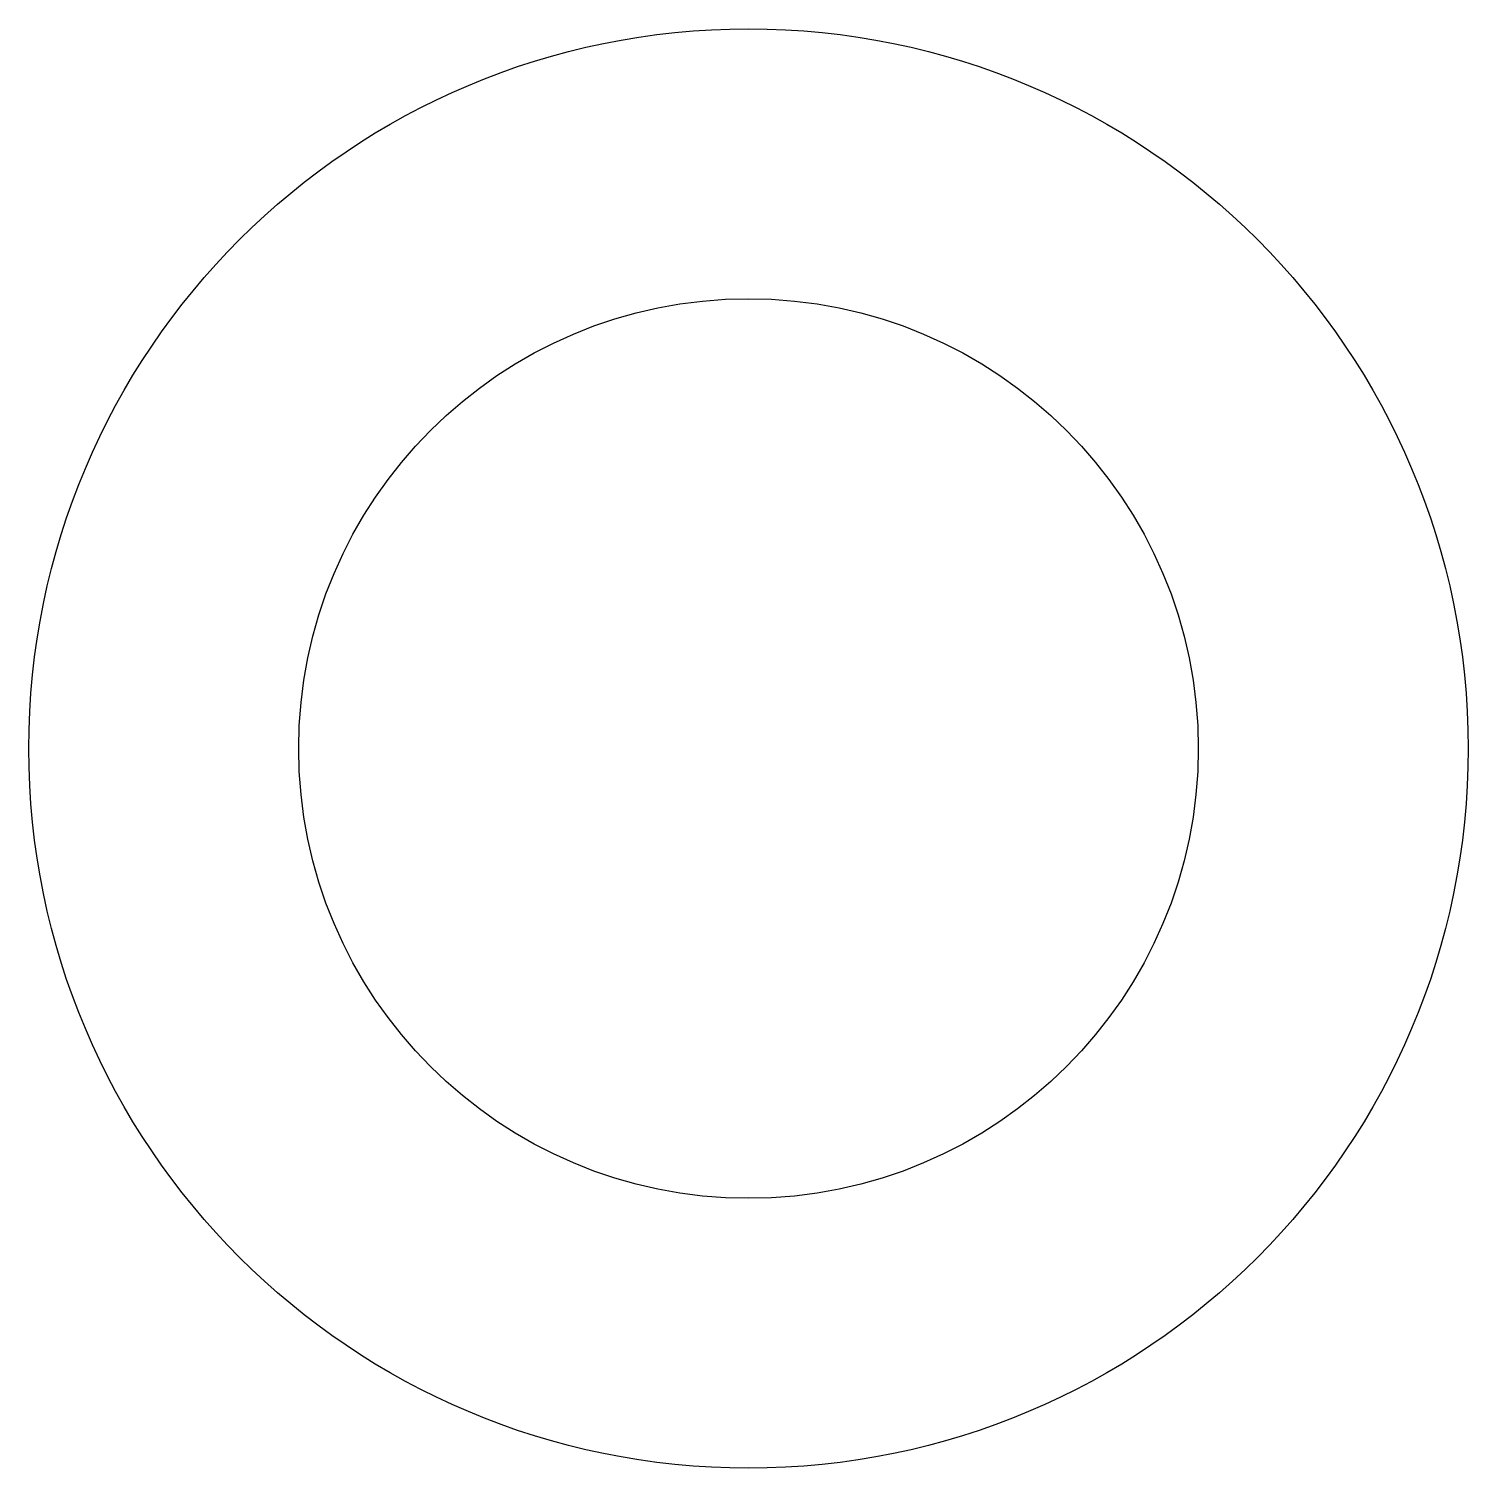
# Model space of a CAD drawing. Extents: x 265.42 to 273.42, y 261.72 to 269.72.
import ezdxf

# ---------------------------------------------------------------- set-up
doc = ezdxf.new("R2010")
doc.units = 0
doc.layers.add('ANA', color=220, linetype='CONTINUOUS')

msp = doc.modelspace()

# ---------------------------------------------------------------- linework, layer by layer
at = {"layer": 'ANA'}
for radius in [4, 2.5]:
    msp.add_circle((269.4248, 265.718), radius, dxfattribs=at)

doc.saveas('drawing.dxf')
